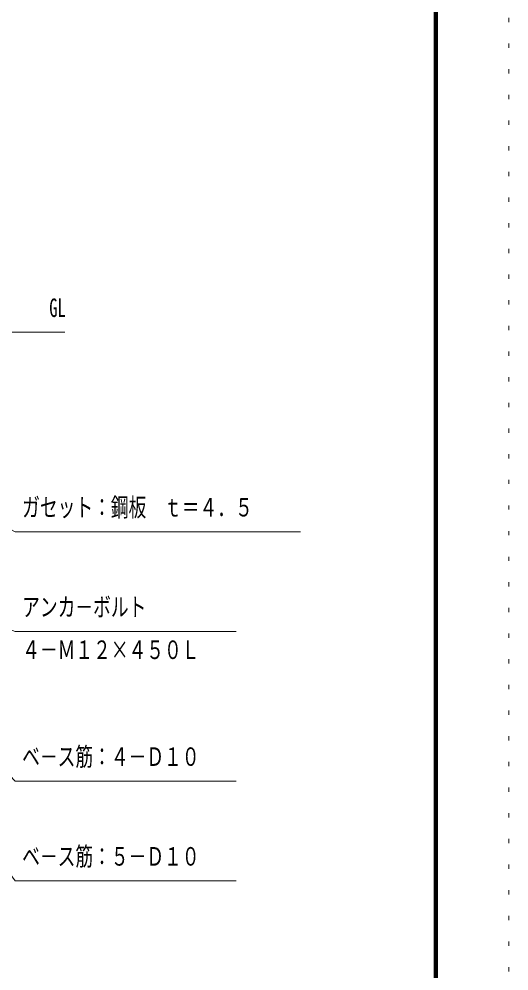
# Model space of a CAD drawing. Units: millimetres, scale not verified. Extents: x -25342 to 25343, y -10500 to 10500.
# Drawn here: x 21909 to 25343, y -3387 to 3293 of the extents above; entities that cross this region are included whole.
import ezdxf
from ezdxf.enums import TextEntityAlignment as Align

# ---------------------------------------------------------------- set-up
doc = ezdxf.new("R2010")
doc.units = ezdxf.units.MM
doc.header["$LTSCALE"] = 60
doc.linetypes.add('USER4', pattern=[3, 0.5, -2.5])
for name, color, linetype, lineweight in [('0-A_2-52DIM', 3, 'Continuous', 18), ('0-C_F-F1PAPER', 5, 'Continuous', 18), ('0-D_F-E_J_ADD', 5, 'USER4', 18)]:
    doc.layers.add(name, color=color, linetype=linetype, lineweight=lineweight)
doc.styles.add('ＭＳ ゴシック', font='')
doc.styles.get('ＭＳ ゴシック').set_extended_font_data('MS Gothic')

msp = doc.modelspace()

# ---------------------------------------------------------------- linework, layer by layer
at = {"layer": '0-A_2-52DIM'}
msp.add_line((21181.19, 1094.93), (22231.19, 1094.93), dxfattribs=at)
for points in [[(20519.23, 428.62), (21881.19, -305.07), (23881.19, -305.07)], [(23431.19, -1005.07), (21881.19, -1005.07), (20463.88, -451.73)], [(23431.19, -2755.07), (21881.19, -2755.07), (20432.32, -761.97)], [(20688.46, -786.39), (21881.19, -2055.07), (23431.19, -2055.07)]]:
    msp.add_lwpolyline(points, dxfattribs=at)
at = {"layer": '0-C_F-F1PAPER'}
for points in [[(24842.6, -10000), (-3857.4, -10000), (-3857.4, 10100), (24842.6, 10100)], [(24840.1, -9997.5), (24840.1, 10097.5), (-3854.9, 10097.5), (-3854.9, -9997.5)], [(24837.6, -9995), (24837.6, 10095), (-3852.4, 10095), (-3852.4, -9995)], [(24835.1, -9992.5), (-3849.9, -9992.5), (-3849.9, 10092.5), (24835.1, 10092.5)], [(24832.6, -9990), (24832.6, 10090), (-3847.4, 10090), (-3847.4, -9990)], [(24830.1, -9987.5), (-3844.9, -9987.5), (-3844.9, 10087.5), (24830.1, 10087.5)], [(24827.6, -9985), (24827.6, 10085), (-3842.4, 10085), (-3842.4, -9985)], [(24825.1, -9982.5), (-3839.9, -9982.5), (-3839.9, 10082.5), (24825.1, 10082.5)], [(24822.6, -9980), (-3837.4, -9980), (-3837.4, 10080), (24822.6, 10080)], [(24820.1, -9977.5), (-3834.9, -9977.5), (-3834.9, 10077.5), (24820.1, 10077.5)], [(24817.6, -9975), (24817.6, 10075), (-3832.4, 10075), (-3832.4, -9975)]]:
    msp.add_lwpolyline(points, close=True, dxfattribs=at)
at = {"layer": '0-D_F-E_J_ADD'}
msp.add_lwpolyline([(25342.6, -10500), (-4357.4, -10500), (-4357.4, 10500), (25342.6, 10500)], close=True, dxfattribs=at)

# ---------------------------------------------------------------- texts
at = {"layer": '0-A_2-52DIM', "color": 7, "style": 'ＭＳ ゴシック'}
for s, width, p in [('GL', 0.65, (22121.19, 1162.7)), ('ガセット：鋼板\u3000ｔ＝４．５', 0.7, (21931.19, -237.3)), ('アンカ－ボルト', 0.7, (21931.19, -937.3)), ('４－Ｍ１２×４５０Ｌ', 0.7, (21931.19, -1237.31)), ('ベ－ス筋：４－Ｄ１０', 0.7, (21931.19, -1987.3)), ('ベ－ス筋：５－Ｄ１０', 0.7, (21931.19, -2687.3))]:
    msp.add_text(s, height=130.2, dxfattribs=dict(at, width=width)).set_placement(p, align=Align.BOTTOM_LEFT)

doc.saveas('drawing.dxf')
